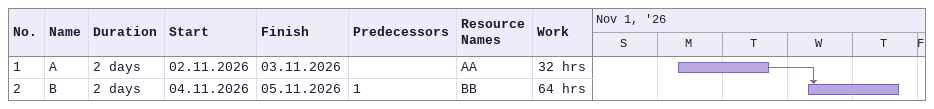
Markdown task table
| ID | Task | Duration | Start | Finish | Predecessors | Resources | Work (h) |
|---|---|---|---|---|---|---|---|
| 1 | A | 2d | 2026-11-02 | 2026-11-03 |  | AA | 32 |
| 2 | B | 2d | 2026-11-04 | 2026-11-05 | 1 | BB | 64 |
